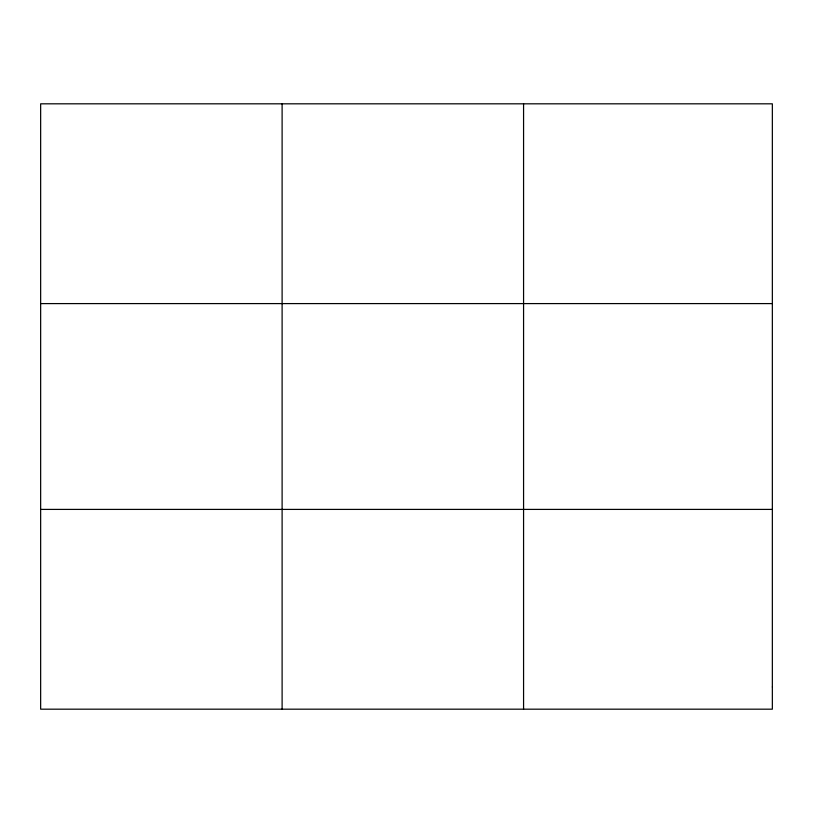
<?xml version="1.0" encoding="UTF-8"?>
<svg xmlns="http://www.w3.org/2000/svg" width="813" height="813" viewBox="0 0 813 813"><rect width="100%" height="100%" fill="white"/><g stroke="black" fill="none" stroke-linecap="round" stroke-linejoin="round"><path stroke-width="1.22" d="M282.111 103.82L282.111 709.18M523.572 103.82L523.572 709.18M40.65 303.595L772.35 303.595M40.65 509.405L772.35 509.405M772.35 686.985L772.35 709.18L40.65 709.18L40.65 103.82L772.35 103.82L772.35 686.985"/></g></svg>
